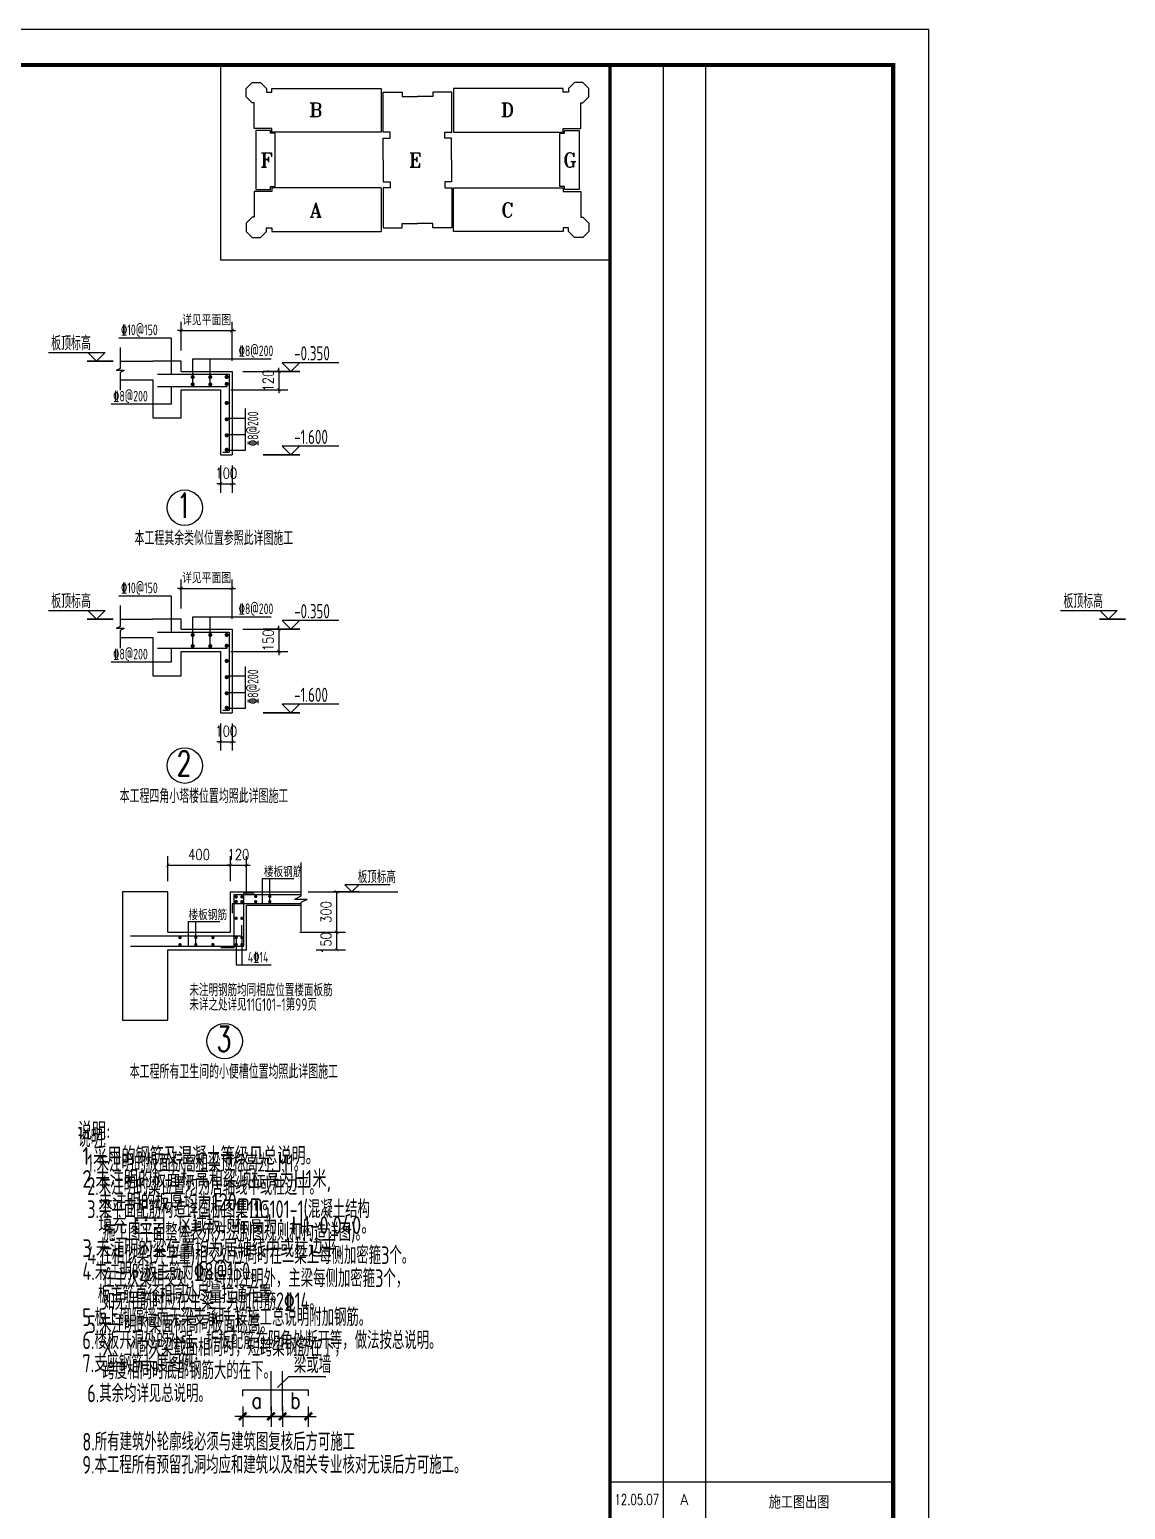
# Model space of a CAD drawing. Header units: millimetres. Extents: x 2998490 to 15040601, y 444546 to 7822218.
# Drawn here: x 14218331 to 14249271, y 7696287 to 7738064 of the extents above; entities that cross this region are included whole.
import ezdxf
from ezdxf.enums import TextEntityAlignment as Align

# ---------------------------------------------------------------- set-up
doc = ezdxf.new("R2010")
doc.units = ezdxf.units.MM
doc.header["$LTSCALE"] = 2000
for name, color, linetype in [('3-ban', 84, 'Continuous'), ('3-liang-R截面-X', 50, 'Continuous'), ('图框', 7, 'Continuous')]:
    doc.layers.add(name, color=color, linetype=linetype)
doc.styles.add('DIM_FONT', font='SIMPLEX', dxfattribs={"width": 0.8, "bigfont": 'HZTXT'})
doc.styles.add('STYLE3', font='tj-romans1.shx', dxfattribs={"width": 0.7, "bigfont": 'tj-hztxt1.shx'})
doc.styles.add('TKZ1_tjhts.shx', font='tjromant.shx', dxfattribs={"bigfont": 'tjhts.shx'})
doc.styles.add('TSSD_Rein', font='Tssdeng.shx', dxfattribs={"width": 0.7, "bigfont": 'hztxt.shx'})
doc.dimstyles.new('AXIS150', dxfattribs={"dimscale": 1.5, "dimtxt": 300, "dimasz": 1, "dimexe": 200, "dimexo": 200, "dimgap": 150, "dimtad": 1, "dimdec": 0, "dimzin": 0, "dimdsep": 46, "dimtxsty": 'DIM_FONT', "dimblk1": '_DIMX', "dimblk2": '_DIMX', "dimsah": 1, "dimcen": 0.09, "dimclrt": 7, "dimadec": 0, "dimazin": 0, "dimtfac": 1, "dimtdec": 0, "dimtix": 1, "dimtmove": 2, "dimatfit": 3, "dimfxl": 0, "dimtolj": 1, "dimtzin": 0, "dimarcsym": 0})
doc.dimstyles.new('DIMN100', dxfattribs={"dimtxt": 300, "dimasz": 100, "dimexe": 250, "dimexo": 300, "dimgap": 150, "dimtad": 1, "dimdec": 0, "dimzin": 0, "dimdsep": 46, "dimtxsty": 'DIM_FONT', "dimblk": 'ARCHTICK', "dimcen": 0.09, "dimclrt": 7, "dimazin": 2, "dimtfac": 1, "dimtdec": 0, "dimtix": 1, "dimtmove": 2, "dimatfit": 3, "dimldrblk": 'ARCHTICK', "dimfxl": 0, "dimtolj": 1, "dimtzin": 0, "dimarcsym": 0})

# ---------------------------------------------------------------- blocks, each defined once
blk = doc.blocks.new('TJAD_TK_A0')
at = {"layer": '图框'}
for p, q in [((2162, 399.3), (973, 399.3)), ((2162, -441.7), (2162, 399.3)), ((2087, 389.3), (2087, -30.7)), ((2099, 389.3), (2099, -30.7)), ((2072, -10.7), (2152, -10.7))]:
    blk.add_line(p, q, dxfattribs=at)
at = {"layer": '图框', "const_width": 1.2}
blk.add_lwpolyline([(2152, -431.7), (2152, 389.3), (998, 389.3), (998, -431.7)], close=True, dxfattribs=at)
at = {"layer": '图框', "const_width": 1}
blk.add_lwpolyline([(2072, 389.3), (2072, -431.7)], dxfattribs=at)
blk = doc.blocks.new('_ArchTick')
at = {"color": 0, "linetype": 'ByBlock', "const_width": 0.15}
blk.add_lwpolyline([(-0.5, -0.5), (0.5, 0.5)], dxfattribs=at)
blk = doc.blocks.new('*D796')
at = {"layer": '3-ban', "color": 0, "lineweight": -2}
for p, q in [((14223717, 7725755), (14223717, 7724989)), ((14224048, 7725755), (14224048, 7724989)), ((14223717, 7725239), (14223617, 7725239)), ((14223717, 7725239), (14224048, 7725239)), ((14224048, 7725239), (14224148, 7725239))]:
    blk.add_line(p, q, dxfattribs=at)
at = {"layer": 'Defpoints', "color": 0}
for p in [(14223717, 7726055), (14224048, 7726055), (14224048, 7725239)]:
    blk.add_point(p, dxfattribs=at)
at = {"layer": '3-ban', "color": 0, "lineweight": -2, "xscale": 100, "yscale": 100, "zscale": 100}
blk.add_blockref('_ArchTick', (14223717, 7725239), dxfattribs=at)
at = {"layer": '3-ban', "color": 0, "lineweight": -2, "xscale": 100, "yscale": 100, "zscale": 100, "rotation": 180}
blk.add_blockref('_ArchTick', (14224048, 7725239), dxfattribs=at)
at = {"layer": '3-ban', "color": 7, "insert": (14223883, 7725539), "char_height": 300, "attachment_point": 5, "style": 'DIM_FONT'}
blk.add_mtext('\\A1;100', dxfattribs=at)
blk = doc.blocks.new('*D797')
at = {"layer": '3-ban', "color": 0, "lineweight": -2}
for p, q in [((14222610, 7729567), (14222510, 7729567)), ((14222610, 7729000), (14222610, 7729817)), ((14222610, 7729567), (14224048, 7729567)), ((14224048, 7728715), (14224048, 7729817)), ((14224048, 7729567), (14224148, 7729567))]:
    blk.add_line(p, q, dxfattribs=at)
at = {"layer": 'Defpoints', "color": 0}
for p in [(14224048, 7729567), (14222610, 7728700), (14224048, 7728415)]:
    blk.add_point(p, dxfattribs=at)
at = {"layer": '3-ban', "color": 0, "lineweight": -2, "xscale": 100, "yscale": 100, "zscale": 100}
blk.add_blockref('_ArchTick', (14222610, 7729567), dxfattribs=at)
at = {"layer": '3-ban', "color": 0, "lineweight": -2, "xscale": 100, "yscale": 100, "zscale": 100, "rotation": 180}
blk.add_blockref('_ArchTick', (14224048, 7729567), dxfattribs=at)
at = {"layer": '3-ban', "color": 7, "insert": (14223329, 7729867), "char_height": 300, "attachment_point": 5, "style": 'DIM_FONT'}
blk.add_mtext('\\A1;详见平面图', dxfattribs=at)
blk = doc.blocks.new('*D798')
at = {"layer": '3-ban', "color": 0, "lineweight": -2}
for p, q in [((14224348, 7728415), (14225619, 7728415)), ((14225369, 7728415), (14225369, 7728515)), ((14225369, 7728415), (14225369, 7727895)), ((14224017, 7727895), (14225619, 7727895)), ((14225369, 7727895), (14225369, 7727795))]:
    blk.add_line(p, q, dxfattribs=at)
at = {"layer": 'Defpoints', "color": 0}
for p in [(14224048, 7728415), (14223717, 7727895), (14225369, 7727895)]:
    blk.add_point(p, dxfattribs=at)
at = {"layer": '3-ban', "color": 0, "lineweight": -2, "xscale": 100, "yscale": 100, "zscale": 100}
for p, rotation in [((14225369, 7728415), 270), ((14225369, 7727895), 90)]:
    blk.add_blockref('_ArchTick', p, dxfattribs=dict(at, rotation=rotation))
at = {"layer": '3-ban', "color": 7, "insert": (14225069, 7728155), "char_height": 300, "attachment_point": 5, "rotation": 90, "style": 'DIM_FONT'}
blk.add_mtext('\\A1;120', dxfattribs=at)
blk = doc.blocks.new('_DIMX')
blk.add_line((-150, 0), (150, 0))
at = {"const_width": 50}
blk.add_lwpolyline([(-70, -70), (70, 70)], dxfattribs=at)
blk = doc.blocks.new('*D803')
at = {"layer": '3-ban', "color": 0, "lineweight": -2}
for p, q in [((14224348, 7699194), (14224348, 7698614)), ((14225148, 7699194), (14225148, 7698614)), ((14224349, 7698914), (14225146, 7698914))]:
    blk.add_line(p, q, dxfattribs=at)
at = {"layer": 'Defpoints', "color": 0}
for p in [(14224348, 7699494), (14225148, 7699494), (14225148, 7698914)]:
    blk.add_point(p, dxfattribs=at)
at = {"layer": '3-ban', "color": 0, "lineweight": -2, "xscale": 1.5, "yscale": 1.5, "zscale": 1.5}
for p, rotation in [((14224348, 7698914), 179.9941877224497), ((14225148, 7698914), 359.9941877224497)]:
    blk.add_blockref('_DIMX', p, dxfattribs=dict(at, rotation=rotation))
at = {"layer": '3-ban', "color": 7, "insert": (14224748, 7699364), "char_height": 450, "attachment_point": 5, "rotation": 359.9942, "style": 'DIM_FONT'}
blk.add_mtext('\\A1;a', dxfattribs=at)
blk = doc.blocks.new('*D804')
at = {"layer": '3-ban', "color": 0, "lineweight": -2}
for p, q in [((14225473, 7699194), (14225473, 7698614)), ((14226200, 7699194), (14226200, 7698614)), ((14225474, 7698914), (14226199, 7698914))]:
    blk.add_line(p, q, dxfattribs=at)
at = {"layer": 'Defpoints', "color": 0}
for p in [(14225473, 7699494), (14226200, 7699494), (14226200, 7698914)]:
    blk.add_point(p, dxfattribs=at)
at = {"layer": '3-ban', "color": 0, "lineweight": -2, "xscale": 1.5, "yscale": 1.5, "zscale": 1.5}
for p, rotation in [((14225473, 7698914), 179.9941877224497), ((14226200, 7698914), 359.9941877224497)]:
    blk.add_blockref('_DIMX', p, dxfattribs=dict(at, rotation=rotation))
at = {"layer": '3-ban', "color": 7, "insert": (14225837, 7699364), "char_height": 450, "attachment_point": 5, "rotation": 359.9942, "style": 'DIM_FONT'}
blk.add_mtext('\\A1;b', dxfattribs=at)
blk = doc.blocks.new('*D1054')
at = {"layer": '3-ban', "color": 0, "lineweight": -2}
for p, q in [((14223717, 7718473), (14223717, 7717707)), ((14224048, 7718473), (14224048, 7717707)), ((14223717, 7717957), (14223617, 7717957)), ((14223717, 7717957), (14224048, 7717957)), ((14224048, 7717957), (14224148, 7717957))]:
    blk.add_line(p, q, dxfattribs=at)
at = {"layer": 'Defpoints', "color": 0}
for p in [(14223717, 7718773), (14224048, 7718773), (14224048, 7717957)]:
    blk.add_point(p, dxfattribs=at)
at = {"layer": '3-ban', "color": 0, "lineweight": -2, "xscale": 100, "yscale": 100, "zscale": 100}
blk.add_blockref('_ArchTick', (14223717, 7717957), dxfattribs=at)
at = {"layer": '3-ban', "color": 0, "lineweight": -2, "xscale": 100, "yscale": 100, "zscale": 100, "rotation": 180}
blk.add_blockref('_ArchTick', (14224048, 7717957), dxfattribs=at)
at = {"layer": '3-ban', "color": 7, "insert": (14223883, 7718257), "char_height": 300, "attachment_point": 5, "style": 'DIM_FONT'}
blk.add_mtext('\\A1;100', dxfattribs=at)
blk = doc.blocks.new('*D1055')
at = {"layer": '3-ban', "color": 0, "lineweight": -2}
for p, q in [((14222610, 7721718), (14222610, 7722535)), ((14224048, 7721433), (14224048, 7722535)), ((14222610, 7722285), (14222510, 7722285)), ((14222610, 7722285), (14224048, 7722285)), ((14224048, 7722285), (14224148, 7722285))]:
    blk.add_line(p, q, dxfattribs=at)
at = {"layer": 'Defpoints', "color": 0}
for p in [(14224048, 7722285), (14222610, 7721418), (14224048, 7721133)]:
    blk.add_point(p, dxfattribs=at)
at = {"layer": '3-ban', "color": 0, "lineweight": -2, "xscale": 100, "yscale": 100, "zscale": 100}
blk.add_blockref('_ArchTick', (14222610, 7722285), dxfattribs=at)
at = {"layer": '3-ban', "color": 0, "lineweight": -2, "xscale": 100, "yscale": 100, "zscale": 100, "rotation": 180}
blk.add_blockref('_ArchTick', (14224048, 7722285), dxfattribs=at)
at = {"layer": '3-ban', "color": 7, "insert": (14223329, 7722585), "char_height": 300, "attachment_point": 5, "style": 'DIM_FONT'}
blk.add_mtext('\\A1;详见平面图', dxfattribs=at)
blk = doc.blocks.new('*D1056')
at = {"layer": '3-ban', "color": 0, "lineweight": -2}
for p, q in [((14225369, 7721133), (14225369, 7721233)), ((14224348, 7721133), (14225619, 7721133)), ((14225369, 7721133), (14225369, 7720506)), ((14224017, 7720506), (14225619, 7720506)), ((14225369, 7720506), (14225369, 7720406))]:
    blk.add_line(p, q, dxfattribs=at)
at = {"layer": 'Defpoints', "color": 0}
for p in [(14224048, 7721133), (14223717, 7720506), (14225369, 7720506)]:
    blk.add_point(p, dxfattribs=at)
at = {"layer": '3-ban', "color": 0, "lineweight": -2, "xscale": 100, "yscale": 100, "zscale": 100}
for p, rotation in [((14225369, 7721133), 270), ((14225369, 7720506), 90)]:
    blk.add_blockref('_ArchTick', p, dxfattribs=dict(at, rotation=rotation))
at = {"layer": '3-ban', "color": 7, "insert": (14225069, 7720820), "char_height": 300, "attachment_point": 5, "rotation": 90, "style": 'DIM_FONT'}
blk.add_mtext('\\A1;150', dxfattribs=at)
blk = doc.blocks.new('*D1932')
at = {"layer": '3-ban', "color": 0, "lineweight": -2}
for p, q in [((14222230, 7714020), (14222230, 7714724)), ((14224001, 7714020), (14224001, 7714724)), ((14222230, 7714474), (14224001, 7714474))]:
    blk.add_line(p, q, dxfattribs=at)
at = {"layer": 'Defpoints', "color": 0}
for p in [(14224001, 7714474), (14222230, 7713720), (14224001, 7713720)]:
    blk.add_point(p, dxfattribs=at)
at = {"layer": '3-ban', "color": 0, "lineweight": -2, "xscale": 100, "yscale": 100, "zscale": 100, "rotation": 180}
blk.add_blockref('_ArchTick', (14222230, 7714474), dxfattribs=at)
at = {"layer": '3-ban', "color": 0, "lineweight": -2, "xscale": 100, "yscale": 100, "zscale": 100}
blk.add_blockref('_ArchTick', (14224001, 7714474), dxfattribs=at)
at = {"layer": '3-ban', "color": 7, "insert": (14223116, 7714774), "char_height": 300, "attachment_point": 5, "style": 'DIM_FONT'}
blk.add_mtext('\\A1;400', dxfattribs=at)
blk = doc.blocks.new('*D1933')
at = {"layer": '3-ban', "color": 0, "lineweight": -2}
for p, q in [((14226765, 7713720), (14227250, 7713720)), ((14227000, 7713720), (14227000, 7712579)), ((14225965, 7712579), (14227250, 7712579))]:
    blk.add_line(p, q, dxfattribs=at)
at = {"layer": 'Defpoints', "color": 0}
for p in [(14226465, 7713720), (14225665, 7712579), (14227000, 7712579)]:
    blk.add_point(p, dxfattribs=at)
at = {"layer": '3-ban', "color": 0, "lineweight": -2, "xscale": 100, "yscale": 100, "zscale": 100}
for p, rotation in [((14227000, 7713720), 90), ((14227000, 7712579), 270)]:
    blk.add_blockref('_ArchTick', p, dxfattribs=dict(at, rotation=rotation))
at = {"layer": '3-ban', "color": 7, "insert": (14226700, 7713150), "char_height": 300, "attachment_point": 5, "rotation": 90, "style": 'DIM_FONT'}
blk.add_mtext('\\A1;300', dxfattribs=at)
blk = doc.blocks.new('*D1934')
at = {"layer": '3-ban', "color": 0, "lineweight": -2}
for p, q in [((14224001, 7714020), (14224001, 7714724)), ((14224457, 7713650), (14224457, 7714724)), ((14224001, 7714474), (14223901, 7714474)), ((14224001, 7714474), (14224457, 7714474)), ((14224457, 7714474), (14224557, 7714474))]:
    blk.add_line(p, q, dxfattribs=at)
at = {"layer": 'Defpoints', "color": 0}
for p in [(14224457, 7714474), (14224001, 7713720), (14224457, 7713350)]:
    blk.add_point(p, dxfattribs=at)
at = {"layer": '3-ban', "color": 0, "lineweight": -2, "xscale": 100, "yscale": 100, "zscale": 100}
blk.add_blockref('_ArchTick', (14224001, 7714474), dxfattribs=at)
at = {"layer": '3-ban', "color": 0, "lineweight": -2, "xscale": 100, "yscale": 100, "zscale": 100, "rotation": 180}
blk.add_blockref('_ArchTick', (14224457, 7714474), dxfattribs=at)
at = {"layer": '3-ban', "color": 7, "insert": (14224229, 7714774), "char_height": 300, "attachment_point": 5, "style": 'DIM_FONT'}
blk.add_mtext('\\A1;120', dxfattribs=at)
blk = doc.blocks.new('*D1935')
at = {"layer": '3-ban', "color": 0, "lineweight": -2}
for p, q in [((14225965, 7712579), (14227250, 7712579)), ((14227000, 7712579), (14227000, 7712085)), ((14226422, 7712085), (14227250, 7712085))]:
    blk.add_line(p, q, dxfattribs=at)
at = {"layer": 'Defpoints', "color": 0}
for p in [(14225665, 7712579), (14226122, 7712085), (14227000, 7712085)]:
    blk.add_point(p, dxfattribs=at)
at = {"layer": '3-ban', "color": 0, "lineweight": -2, "xscale": 100, "yscale": 100, "zscale": 100}
for p, rotation in [((14227000, 7712579), 90), ((14227000, 7712085), 270)]:
    blk.add_blockref('_ArchTick', p, dxfattribs=dict(at, rotation=rotation))
at = {"layer": '3-ban', "color": 7, "insert": (14226700, 7712274), "char_height": 300, "attachment_point": 5, "rotation": 90, "style": 'DIM_FONT'}
blk.add_mtext('\\A1;150', dxfattribs=at)

msp = doc.modelspace()

# ---------------------------------------------------------------- hatches: boundary and pattern name
at = {"layer": '3-ban'}
h = msp.add_hatch(dxfattribs=at)
h.set_pattern_fill('CROSS', color=256, scale=20, style=0)
h.paths.add_polyline_path([(14221314.5, 7704085.8), (14222125, 7704085.8), (14222125, 7704511.3), (14221314.5, 7704511.3)])

# ---------------------------------------------------------------- linework, layer by layer
for p, q in [((14222328.8, 7729355.3), (14220853, 7729355.3)), ((14222328.8, 7729355.3), (14222328.8, 7728332.8)), ((14220890.3, 7729089), (14220890.3, 7728498.4)), ((14220890.3, 7728699.8), (14221810.1, 7728699.8)), ((14222936.8, 7727990.4), (14222936.8, 7728764.9)), ((14222936.8, 7728764.9), (14225149.9, 7728764.9)), ((14223431, 7727990.4), (14223431, 7728764.9)), ((14220890.3, 7728498.4), (14220779.6, 7728441.1)), ((14221001, 7728441.1), (14220779.6, 7728441.1)), ((14221001, 7728441.1), (14220890.3, 7728383.8)), ((14220890.3, 7728383.8), (14220890.3, 7727881.6)), ((14222610.1, 7728414.8), (14224048.2, 7728414.8)), ((14224048.2, 7728414.8), (14224048.2, 7726055)), ((14220890.3, 7728179.6), (14221810.1, 7728179.6)), ((14222328.8, 7727990.4), (14222328.8, 7727484.8)), ((14222610.1, 7727894.6), (14223716.9, 7727894.6)), ((14223716.9, 7727894.6), (14223716.9, 7726055)), ((14222328.8, 7727484.8), (14220630.1, 7727484.8)), ((14223896.1, 7727097.8), (14224425.5, 7727097.8)), ((14224425.5, 7726186.4), (14224425.5, 7727364.8)), ((14223896.1, 7726633.6), (14224425.5, 7726633.6)), ((14223896.1, 7726186.4), (14224425.5, 7726186.4)), ((14223716.9, 7726055), (14224048.2, 7726055)), ((14222328.8, 7722073.3), (14220853, 7722073.3)), ((14222328.8, 7722073.3), (14222328.8, 7721050.7)), ((14220890.3, 7721806.9), (14220890.3, 7721216.3)), ((14220890.3, 7721216.3), (14220779.6, 7721159)), ((14221001, 7721159), (14220779.6, 7721159)), ((14220890.3, 7721417.7), (14221810.1, 7721417.7)), ((14221001, 7721159), (14220890.3, 7721101.7)), ((14222936.8, 7720602.3), (14222936.8, 7721482.8)), ((14222936.8, 7721482.8), (14225149.9, 7721482.8)), ((14223431, 7720602.3), (14223431, 7721482.8)), ((14220890.3, 7721101.7), (14220890.3, 7720599.5)), ((14220890.3, 7720897.5), (14221810.1, 7720897.5)), ((14222610.1, 7721132.8), (14224048.2, 7721132.8)), ((14224048.2, 7721132.8), (14224048.2, 7718772.9)), ((14222328.8, 7720602.3), (14222328.8, 7720202.7)), ((14222610.1, 7720506.5), (14223716.9, 7720506.5)), ((14223716.9, 7720506.5), (14223716.9, 7718772.9)), ((14222328.8, 7720202.7), (14220630.1, 7720202.7)), ((14224425.5, 7718904.3), (14224425.5, 7720082.8)), ((14223896.1, 7719815.8), (14224425.5, 7719815.8)), ((14223896.1, 7719351.5), (14224425.5, 7719351.5)), ((14223716.9, 7718772.9), (14224048.2, 7718772.9)), ((14223896.1, 7718904.3), (14224425.5, 7718904.3)), ((14225990.9, 7714546.1), (14225990.9, 7713601.2)), ((14224906.5, 7714094.6), (14225791.3, 7714094.6)), ((14224906.5, 7713389.5), (14224906.5, 7714094.6)), ((14225113, 7713422.7), (14225113, 7714094.6)), ((14224001.1, 7712579.5), (14224001.1, 7713719.5)), ((14224001.1, 7713719.5), (14225990.9, 7713719.5)), ((14226192.6, 7713719.5), (14228724.1, 7713719.5)), ((14224457.4, 7712085.3), (14224457.4, 7713349.7)), ((14224457.4, 7713349.7), (14225990.9, 7713349.7)), ((14225990.9, 7713601.2), (14225813.8, 7713509.5)), ((14226168, 7713509.5), (14225813.8, 7713509.5)), ((14226168, 7713509.5), (14225990.9, 7713417.7)), ((14225990.9, 7713417.7), (14225990.9, 7712614.3)), ((14222817.4, 7712881), (14223702.3, 7712881)), ((14222817.4, 7712186.7), (14222817.4, 7712881)), ((14223023.9, 7712209.1), (14223023.9, 7712881)), ((14222230.1, 7712579.5), (14224001.1, 7712579.5)), ((14224164.6, 7712429.5), (14224164.6, 7711663.1)), ((14224327.5, 7712429.5), (14224327.5, 7711663.1)), ((14222230.1, 7712085.3), (14224457.4, 7712085.3)), ((14224164.6, 7711663.1), (14225152.7, 7711663.1)), ((14225148, 7699068.7), (14225148.1, 7700189.9)), ((14225334.9, 7699730.3), (14225655, 7700041.2)), ((14225472.7, 7699068.6), (14225472.9, 7700189.9)), ((14225655, 7700041.2), (14226696.3, 7700041.1))]:
    msp.add_line(p, q, dxfattribs=at)
at = {"layer": '3-ban', "color": 1}
for p, q in [((14221943.2, 7728332.8), (14223967.1, 7728332.8)), ((14223967.1, 7728332.8), (14223967.1, 7726130.3)), ((14221943.2, 7727990.4), (14223909.6, 7727990.4)), ((14223788.9, 7726130.3), (14223967.1, 7726130.3)), ((14221943.2, 7721050.7), (14223967.1, 7721050.7)), ((14223967.1, 7721050.7), (14223967.1, 7718848.3)), ((14221943.2, 7720602.3), (14223909.6, 7720602.3)), ((14223788.9, 7718848.3), (14223967.1, 7718848.3)), ((14224109.3, 7712136.3), (14224109.3, 7713644.2)), ((14224109.3, 7713644.2), (14225990.9, 7713644.2)), ((14224376.2, 7712186.7), (14224376.2, 7713690.5)), ((14224376.2, 7713690.5), (14224672.2, 7713690.5)), ((14224048.1, 7713389.5), (14225990.9, 7713389.5)), ((14224048.1, 7713389.5), (14224048.1, 7713116.9)), ((14221182.1, 7712478.1), (14224321.8, 7712478.1)), ((14224321.8, 7712478.1), (14224321.8, 7712780)), ((14221182.1, 7712186.7), (14224376.2, 7712186.7)), ((14224109.3, 7712136.3), (14223733, 7712136.3))]:
    msp.add_line(p, q, dxfattribs=at)
at = {"layer": '3-ban', "color": 1, "ltscale": 0.5}
for p, q in [((14224351.7, 7699486.3), (14224351.7, 7699664.6)), ((14224351.7, 7699664.6), (14226198.3, 7699664.6)), ((14226198.3, 7699664.6), (14226198.3, 7699492))]:
    msp.add_line(p, q, dxfattribs=at)
at = {"layer": '3-ban'}
for points in [[(14218861.9, 7728944.4), (14220460.6, 7728944.4), (14220215.9, 7728699.8), (14220690.5, 7728699.8), (14219960.3, 7728699.8), (14220215.9, 7728699.8), (14219971.3, 7728944.4)], [(14222610.1, 7728414.8), (14222610.1, 7728699.8), (14221810.1, 7728699.8)], [(14227062.4, 7728659.5), (14225463.7, 7728659.5), (14225708.3, 7728414.8), (14224929.1, 7728414.8), (14225964, 7728414.8), (14225708.3, 7728414.8), (14225953, 7728659.5)], [(14221810.1, 7728179.6), (14221810.1, 7727099.8), (14222610.1, 7727099.8), (14222610.1, 7727894.6)], [(14227062.4, 7726299.6), (14225463.7, 7726299.6), (14225708.3, 7726055), (14224929.1, 7726055), (14225964, 7726055), (14225708.3, 7726055), (14225953, 7726299.6)], [(14218861.9, 7721662.4), (14220460.6, 7721662.4), (14220215.9, 7721417.7), (14220690.5, 7721417.7), (14219960.3, 7721417.7), (14220215.9, 7721417.7), (14219971.3, 7721662.4)], [(14247442.8, 7721662.4), (14249041.4, 7721662.4), (14248796.8, 7721417.7), (14249271.4, 7721417.7), (14248541.1, 7721417.7), (14248796.8, 7721417.7), (14248552.2, 7721662.4)], [(14222610.1, 7721132.8), (14222610.1, 7721417.7), (14221810.1, 7721417.7)], [(14227062.4, 7721377.4), (14225463.7, 7721377.4), (14225708.3, 7721132.8), (14224929.1, 7721132.8), (14225964, 7721132.8), (14225708.3, 7721132.8), (14225953, 7721377.4)], [(14221810.1, 7720897.5), (14221810.1, 7719817.7), (14222610.1, 7719817.7), (14222610.1, 7720506.5)], [(14227062.4, 7719017.6), (14225463.7, 7719017.6), (14225708.3, 7718772.9), (14224929.1, 7718772.9), (14225964, 7718772.9), (14225708.3, 7718772.9), (14225953, 7719017.6)], [(14222230.1, 7712579.5), (14222230.1, 7713719.5), (14220950.1, 7713719.5), (14220950.1, 7710100.6), (14222230.1, 7710100.6), (14222230.1, 7712085.3)], [(14228512.7, 7713915.3), (14227233.8, 7713915.3), (14227429.5, 7713719.5), (14226894.5, 7713719.5), (14227634.1, 7713719.5), (14227429.5, 7713719.5), (14227625.2, 7713915.3)]]:
    msp.add_lwpolyline(points, dxfattribs=at)
at = {"layer": '3-ban', "color": 1}
for points, const_width in [([(14222907.7, 7728255.5, 1), (14222965.6, 7728255.5, 1)], 57.9), ([(14223401.9, 7728255.5, 1), (14223459.8, 7728255.5, 1)], 57.9), ([(14223867.2, 7728255.5, 1), (14223925, 7728255.5, 1)], 57.9), ([(14222907.7, 7728048.4, 1), (14222965.6, 7728048.4, 1)], 57.9), ([(14223401.9, 7728048.4, 1), (14223459.8, 7728048.4, 1)], 57.9), ([(14223867.2, 7728057.7, 1), (14223925, 7728057.7, 1)], 57.9), ([(14223867.2, 7727524.1, 1), (14223925, 7727524.1, 1)], 57.9), ([(14223867.2, 7727063.9, 1), (14223925, 7727063.9, 1)], 57.9), ([(14223867.2, 7726609.7, 1), (14223925, 7726609.7, 1)], 57.9), ([(14223867.2, 7726200.9, 1), (14223925, 7726200.9, 1)], 57.9), ([(14222907.7, 7720973.4, 1), (14222965.6, 7720973.4, 1)], 57.9), ([(14223401.9, 7720973.4, 1), (14223459.8, 7720973.4, 1)], 57.9), ([(14223867.2, 7720973.4, 1), (14223925, 7720973.4, 1)], 57.9), ([(14222907.7, 7720660.3, 1), (14222965.6, 7720660.3, 1)], 57.9), ([(14223401.9, 7720660.3, 1), (14223459.8, 7720660.3, 1)], 57.9), ([(14223867.2, 7720669.6, 1), (14223925, 7720669.6, 1)], 57.9), ([(14223867.2, 7720242, 1), (14223925, 7720242, 1)], 57.9), ([(14223867.2, 7719781.9, 1), (14223925, 7719781.9, 1)], 57.9), ([(14223867.2, 7719327.6, 1), (14223925, 7719327.6, 1)], 57.9), ([(14223867.2, 7718918.9, 1), (14223925, 7718918.9, 1)], 57.9), ([(14224141.5, 7713578.5, 1), (14224187.8, 7713578.5, 1)], 46.3), ([(14224141.5, 7713444, 1), (14224187.8, 7713444, 1)], 46.3), ([(14224301.7, 7713578.5, 1), (14224348, 7713578.5, 1)], 46.3), ([(14224301.7, 7713444, 1), (14224348, 7713444, 1)], 46.3), ([(14224692.4, 7713592, 1), (14224738.7, 7713592, 1)], 46.3), ([(14224692.4, 7713444, 1), (14224738.7, 7713444, 1)], 46.3), ([(14225089.2, 7713592, 1), (14225135.6, 7713592, 1)], 46.3), ([(14225089.2, 7713444, 1), (14225135.6, 7713444, 1)], 46.3), ([(14224141.5, 7712975, 1), (14224187.8, 7712975, 1)], 46.3), ([(14224301.7, 7712975, 1), (14224348, 7712975, 1)], 46.3), ([(14222554.9, 7712429.5, 1), (14222601.2, 7712429.5, 1)], 46.3), ([(14223000.8, 7712429.5, 1), (14223047.1, 7712429.5, 1)], 46.3), ([(14223483.3, 7712429.5, 1), (14223529.6, 7712429.5, 1)], 46.3), ([(14224141.5, 7712429.5, 1), (14224187.8, 7712429.5, 1)], 46.3), ([(14224301.7, 7712429.5, 1), (14224348, 7712429.5, 1)], 46.3), ([(14222554.9, 7712232.2, 1), (14222601.2, 7712232.2, 1)], 46.3), ([(14223000.8, 7712232.2, 1), (14223047.1, 7712232.2, 1)], 46.3), ([(14223483.3, 7712232.2, 1), (14223529.6, 7712232.2, 1)], 46.3), ([(14224141.5, 7712232.2, 1), (14224187.8, 7712232.2, 1)], 46.3), ([(14224301.7, 7712232.2, 1), (14224348, 7712232.2, 1)], 46.3)]:
    msp.add_lwpolyline(points, format="xyb", close=True, dxfattribs=dict(at, const_width=const_width))
at = {"layer": '3-ban', "elevation": 7597.5}
msp.add_lwpolyline([(14221314.5, 7704085.8), (14222125, 7704085.8), (14222125, 7704511.3), (14221314.5, 7704511.3)], close=True, dxfattribs=at)
at = {"layer": '3-ban', "color": 1}
for centre in [(14222711, 7724566.7), (14222711, 7717284.6), (14223838.6, 7709505.3)]:
    msp.add_circle(centre, 500, dxfattribs=at)
at = {"layer": '图框'}
for p, q in [((14228260.7, 7736397.5), (14228260.7, 7735167.5)), ((14230303.8, 7736397.5), (14230303.8, 7735167.5)), ((14228317.3, 7734382.5), (14228317.3, 7733767.5)), ((14228317.3, 7733767.5), (14228512.3, 7733767.5)), ((14228512.3, 7733767.5), (14228512.3, 7733597.5)), ((14225167.3, 7733497.5), (14224667.3, 7733497.5)), ((14224667.3, 7733497.5), (14224667.3, 7732767.5)), ((14225167.3, 7733597.5), (14225167.3, 7733497.5)), ((14228260.7, 7733597.5), (14225167.3, 7733597.5)), ((14228260.7, 7733597.5), (14228260.7, 7732367.5)), ((14228512.3, 7733597.5), (14228309.8, 7733597.5)), ((14228309.8, 7733597.5), (14228309.8, 7732467.5)), ((14224614.1, 7732767.5), (14224447.2, 7732600.6)), ((14224447.2, 7732600.6), (14224447.2, 7732364.5)), ((14224667.3, 7732767.5), (14224614.1, 7732767.5)), ((14225017.3, 7732364.5), (14225017.3, 7732467.5)), ((14225017.3, 7732467.5), (14225167.3, 7732467.5)), ((14225167.3, 7732467.5), (14225167.3, 7732367.5)), ((14228309.8, 7732467.5), (14228847.3, 7732467.5)), ((14228847.3, 7732467.5), (14228847.3, 7732592.5)), ((14228847.3, 7732592.5), (14229282.3, 7732592.5)), ((14224447.2, 7732364.5), (14224614.2, 7732197.5)), ((14224614.2, 7732197.5), (14224850.3, 7732197.5)), ((14224850.3, 7732197.5), (14225017.3, 7732364.5)), ((14225167.3, 7732367.5), (14228260.7, 7732367.5))]:
    msp.add_line(p, q, dxfattribs=at)
for points in [[(14223717.1, 7737063.6), (14223717.1, 7731563.6), (14234717.1, 7731563.6)], [(14228260.7, 7735167.5), (14225167.3, 7735167.5), (14225167.3, 7735267.5), (14224667.3, 7735267.5), (14224667.3, 7735997.5), (14224614.1, 7735997.5), (14224447.2, 7736164.4), (14224447.2, 7736400.5), (14224614.2, 7736567.5), (14224850.3, 7736567.5), (14225017.3, 7736400.5), (14225017.3, 7736297.5), (14225167.3, 7736297.5), (14225167.3, 7736397.5), (14228260.7, 7736397.5)], [(14228317.3, 7734382.5), (14228317.3, 7734997.5), (14228512.3, 7734997.5), (14228512.3, 7735167.5), (14228309.8, 7735167.5), (14228309.8, 7736297.5)], [(14228309.8, 7736297.5), (14228847.3, 7736297.5), (14228847.3, 7736172.5), (14229282.3, 7736172.5)], [(14230254.8, 7736297.5), (14229717.3, 7736297.5), (14229717.3, 7736172.5), (14229282.3, 7736172.5)], [(14230247.3, 7734382.5), (14230247.3, 7734997.5), (14230052.3, 7734997.5), (14230052.3, 7735167.5), (14230254.8, 7735167.5), (14230254.8, 7736297.5)], [(14230303.8, 7735167.5), (14233397.3, 7735167.5), (14233397.3, 7735267.5), (14233897.3, 7735267.5), (14233897.3, 7735997.5), (14233950.4, 7735997.5), (14234117.3, 7736164.4), (14234117.3, 7736400.5), (14233950.3, 7736567.5), (14233714.2, 7736567.5), (14233547.2, 7736400.5), (14233547.2, 7736297.5), (14233397.3, 7736297.5), (14233397.3, 7736397.5), (14230303.8, 7736397.5)], [(14230247.3, 7734382.5), (14230247.3, 7733767.5), (14230052.3, 7733767.5), (14230052.3, 7733597.5), (14230254.8, 7733597.5), (14230254.8, 7732467.5), (14229717.3, 7732467.5), (14229717.3, 7732592.5), (14229282.3, 7732592.5)], [(14230303.8, 7732367.5), (14230303.8, 7733597.5), (14233397.3, 7733597.5), (14233397.3, 7733497.5), (14233897.3, 7733497.5), (14233897.3, 7732767.5), (14233950.4, 7732767.5), (14234117.3, 7732600.6), (14234117.3, 7732364.5), (14233950.3, 7732197.5), (14233714.2, 7732197.5), (14233547.2, 7732364.5), (14233547.2, 7732467.5), (14233397.3, 7732467.5), (14233397.3, 7732367.5), (14230303.8, 7732367.5)]]:
    msp.add_lwpolyline(points, dxfattribs=at)
for points in [[(14224715.7, 7733546.4), (14225131.2, 7733546.4), (14225131.2, 7733629.6), (14225265.7, 7733629.6), (14225265.7, 7735135.4), (14225131.2, 7735135.4), (14225131.2, 7735218.6), (14224715.7, 7735218.6)], [(14233848.8, 7733546.4), (14233433.4, 7733546.4), (14233433.4, 7733629.6), (14233298.8, 7733629.6), (14233298.8, 7735135.4), (14233433.4, 7735135.4), (14233433.4, 7735218.6), (14233848.8, 7735218.6)]]:
    msp.add_lwpolyline(points, close=True, dxfattribs=at)

# ---------------------------------------------------------------- block references
at = {"layer": '图框', "xscale": 100, "yscale": 100, "zscale": 100}
msp.add_blockref('TJAD_TK_A0', (14027517.1, 7698133.9), dxfattribs=at)

# ---------------------------------------------------------------- texts
at = {"layer": '3-ban', "style": 'TSSD_Rein', "width": 0.7}
for s, height, p in [('%%13210@150', 300, (14220910.7, 7729435.4)), ('板顶标高', 400, (14218939.6, 7729010.6)), ('%%1328@200', 300, (14224232.5, 7728844.9)), ('-0.350', 400, (14225800.2, 7728725.6)), ('%%1328@200', 300, (14220687.8, 7727564.8)), ('-1.600', 400, (14225800.1, 7726365.8)), ('本工程其余类似位置参照此详图施工', 400, (14221294, 7723507.9)), ('%%13210@150', 300, (14220910.7, 7722153.3)), ('板顶标高', 400, (14218939.6, 7721728.5)), ('板顶标高', 400, (14247520.4, 7721728.5)), ('%%1328@200', 300, (14224232.5, 7721562.8)), ('-0.350', 400, (14225800.2, 7721443.6)), ('%%1328@200', 300, (14220687.8, 7720282.7)), ('-1.600', 400, (14225800.1, 7719083.7)), ('本工程四角小塔楼位置均照此详图施工', 400, (14220875.1, 7716225.8)), ('楼板钢筋', 300, (14224945.3, 7714135.6)), ('板顶标高', 350, (14227597, 7713968.2)), ('楼板钢筋', 300, (14222816.1, 7712922)), ('4%%13214', 300, (14224492.9, 7711727.1)), ('未注明钢筋均同相应位置楼面板筋', 350, (14222841.8, 7710773.5)), ('未详之处详见11G101-1第99页', 350, (14222841.8, 7710365)), ('本工程所有卫生间的小便槽位置均照此详图施工', 400, (14221158, 7708446.5))]:
    msp.add_text(s, height=height, dxfattribs=at).set_placement(p)
at = {"layer": '3-ban', "style": 'TSSD_Rein'}
for s, height, rotation, width, p in [('%%1328@200', 300, 90, 0.7, (14224787.8, 7726302.4)), ('%%1328@200', 300, 90, 0.7, (14224787.8, 7719020.3)), ('1.采用的钢筋及混凝土等级见总说明。', 500, 359.99419, 0.8, (14219821, 7706017)), ('2.未注明的板面标高和梁顶标高为H1米,', 500, 359.99419, 0.8, (14219821, 7705367)), ('未注明的板厚均为120mm。', 500, 359.99419, 0.8, (14220272.6, 7704717)), ('填充      区域板顶标高为：H1-0.040。', 500, 359.99419, 0.8, (14220272.6, 7704062.2)), ('3.未注明的粱位置均为居轴线中或柱边平。', 500, 359.99419, 0.8, (14219821, 7703412.2)), ('4.未注明的板主筋为%%1328@150。', 500, 359.99419, 0.7, (14219821, 7702762.2)), ('板主筋直径相同处尽量拉通布置。', 500, 359.99419, 0.7, (14220258.4, 7702112.2)), ('5.板上砌隔墙而无梁支承时,按施工总说明附加钢筋。', 500, 359.99419, 0.7, (14219821, 7701462.2)), ('6.楼板开洞处的补强、折板配筋在阴角处断开等，做法按总说明。', 500, 359.99419, 0.7, (14219821, 7700812.2)), ('7.支座钢筋长度图例：', 500, 359.99419, 0.7, (14219821, 7700162.2)), ('梁或墙', 500, 359.99419, 0.7, (14225793.4, 7700132.8)), ('8.所有建筑外轮廓线必须与建筑图复核后方可施工', 500, 359.99419, 0.7, (14219821, 7697946.4)), ('9.本工程所有预留孔洞均应和建筑以及相关专业核对无误后方可施工。', 500, 359.99419, 0.7, (14219821, 7697296.4))]:
    msp.add_text(s, height=height, rotation=rotation, dxfattribs=dict(at, width=width)).set_placement(p)
at = {"layer": '3-ban', "color": 2, "style": 'STYLE3', "width": 0.7}
for s, p in [('1', (14222692.2, 7724628.9)), ('2', (14222692.2, 7717346.8)), ('3', (14223819.8, 7709567.5))]:
    msp.add_text(s, height=700, dxfattribs=at).set_placement(p, align=Align.MIDDLE_CENTER)
at = {"layer": '3-ban', "color": 2, "style": 'TSSD_Rein', "width": 0.8}
msp.add_text('说明:', height=500, rotation=359.99419, dxfattribs=at).set_placement((14219690.2, 7706717.1))
at = {"layer": '3-liang-R截面-X', "color": 2, "style": 'TSSD_Rein', "width": 0.7}
msp.add_text('说明:', height=500, rotation=359.99419, dxfattribs=at).set_placement((14219701.9, 7706513.1))
at = {"layer": '3-liang-R截面-X', "style": 'TSSD_Rein', "width": 0.7}
for s, p in [('1.未注明的板面标高和梁顶标高为 H1。', (14219957.6, 7705813.1)), ('2.未注明的粱位置均为居轴线中或柱边平。', (14219957.6, 7705163.1)), ('3.梁平面配筋构造详国标图集11G101-1(混凝土结构', (14219957.6, 7704513.1)), ('施工图平面整体表示方法制图规则和构造详图)。', (14220409.1, 7703863.1)), ('4.在相似梁(井字量)相交处应同时在二梁上每侧加密箍3个。', (14219957.6, 7703213.1)), ('在主次梁相交处，除特别注明外，主梁每侧加密箍3个，', (14220386.4, 7702563.1)), ('如无吊筋时应在主梁上另加吊筋2%%13214。', (14220386.4, 7701913.1)), ('5.未注明的梁面标高同板面标高。', (14219957.6, 7701263.1)), ('X、Y向次梁截面相同时，短跨梁钢筋在下，', (14220386.4, 7700613.1)), ('跨度相同时底部钢筋大的在下。', (14220386.4, 7699963.1)), ('6.其余均详见总说明。', (14219957.6, 7699313.1))]:
    msp.add_text(s, height=500, rotation=359.99419, dxfattribs=at).set_placement(p)
at = {"layer": '图框', "style": 'TKZ1_tjhts.shx'}
for s, height, p in [('B', 400, (14226411.1, 7735799)), ('D', 400, (14231822.8, 7735799)), ('F', 400, (14225020.7, 7734383.1)), ('E', 400, (14229220.6, 7734383.1)), ('G', 400, (14233590.8, 7734383.1)), ('A', 400, (14226411.1, 7732970.5)), ('C', 400, (14231822.8, 7732970.5)), ('A', 300, (14236817.1, 7696563.6)), ('施工图出图', 360, (14240056.6, 7696490.3))]:
    msp.add_text(s, height=height, dxfattribs=at).set_placement(p, align=Align.MIDDLE_CENTER)
at = {"layer": '图框', "style": 'TKZ1_tjhts.shx', "width": 0.7}
msp.add_text('12.05.07', height=300, dxfattribs=at).set_placement((14235474.9, 7696563.6), align=Align.MIDDLE_CENTER)

# ---------------------------------------------------------------- dimensions: what is measured, and where the dimension line sits
at = {"layer": '3-ban'}
for base, p1, p2, text, picture, middle in [((14224048.2, 7729566.9), (14222610.1, 7728699.8), (14224048.2, 7728414.8), '详见平面图', '*D797', (14223329.1, 7729866.9)), ((14224048.2, 7725238.8), (14223716.9, 7726055), (14224048.2, 7726055), '100', '*D796', (14223882.6, 7725538.8)), ((14224048.2, 7722284.8), (14222610.1, 7721417.7), (14224048.2, 7721132.8), '详见平面图', '*D1055', (14223329.1, 7722584.8)), ((14224048.2, 7717956.7), (14223716.9, 7718772.9), (14224048.2, 7718772.9), '100', '*D1054', (14223882.6, 7718256.7)), ((14224001.1, 7714474.1), (14222230.1, 7713719.5), (14224001.1, 7713719.5), '400', '*D1932', (14223115.6, 7714774.1)), ((14224457.4, 7714474.1), (14224001.1, 7713719.5), (14224457.4, 7713349.7), '120', '*D1934', (14224229.2, 7714774.1))]:
    dim = msp.add_linear_dim(base=base, p1=p1, p2=p2, text=text, dimstyle='DIMN100', dxfattribs=at)
    dim.commit()
    dim.dimension.update_dxf_attribs({"geometry": picture, "text_midpoint": middle})
for base, p1, p2, angle, text, dimstyle, picture, middle in [((14225369.2, 7727894.6), (14224048.2, 7728414.8), (14223716.9, 7727894.6), 90, '120', 'DIMN100', '*D798', (14225069.2, 7728154.7)), ((14225369.2, 7720506.5), (14224048.2, 7721132.8), (14223716.9, 7720506.5), 90, '150', 'DIMN100', '*D1056', (14225069.2, 7720819.6)), ((14226999.7, 7712579.5), (14226465.2, 7713719.5), (14225665.4, 7712579.5), 90, '300', 'DIMN100', '*D1933', (14226699.7, 7713149.5)), ((14225147.9, 7698914), (14224347.8, 7699494.1), (14225148, 7699494), 359.99419, 'a', 'AXIS150', '*D803', (14224747.9, 7699364)), ((14226200.2, 7698913.9), (14225472.8, 7699494), (14226200.3, 7699493.9), 359.99419, 'b', 'AXIS150', '*D804', (14225836.5, 7699363.9))]:
    dim = msp.add_linear_dim(base=base, p1=p1, p2=p2, angle=angle, text=text, dimstyle=dimstyle, dxfattribs=at)
    dim.commit()
    dim.dimension.update_dxf_attribs({"geometry": picture, "text_midpoint": middle})
dim = msp.add_linear_dim(base=(14226999.7, 7712085.3), p1=(14225665.4, 7712579.5), p2=(14226121.7, 7712085.3), angle=90, text='150', dimstyle='DIMN100', dxfattribs=at)
dim.commit()
dim.dimension.update_dxf_attribs({"geometry": '*D1935', "text_midpoint": (14226699.7, 7712274.4), "dimtype": 160})

doc.saveas('drawing.dxf')
